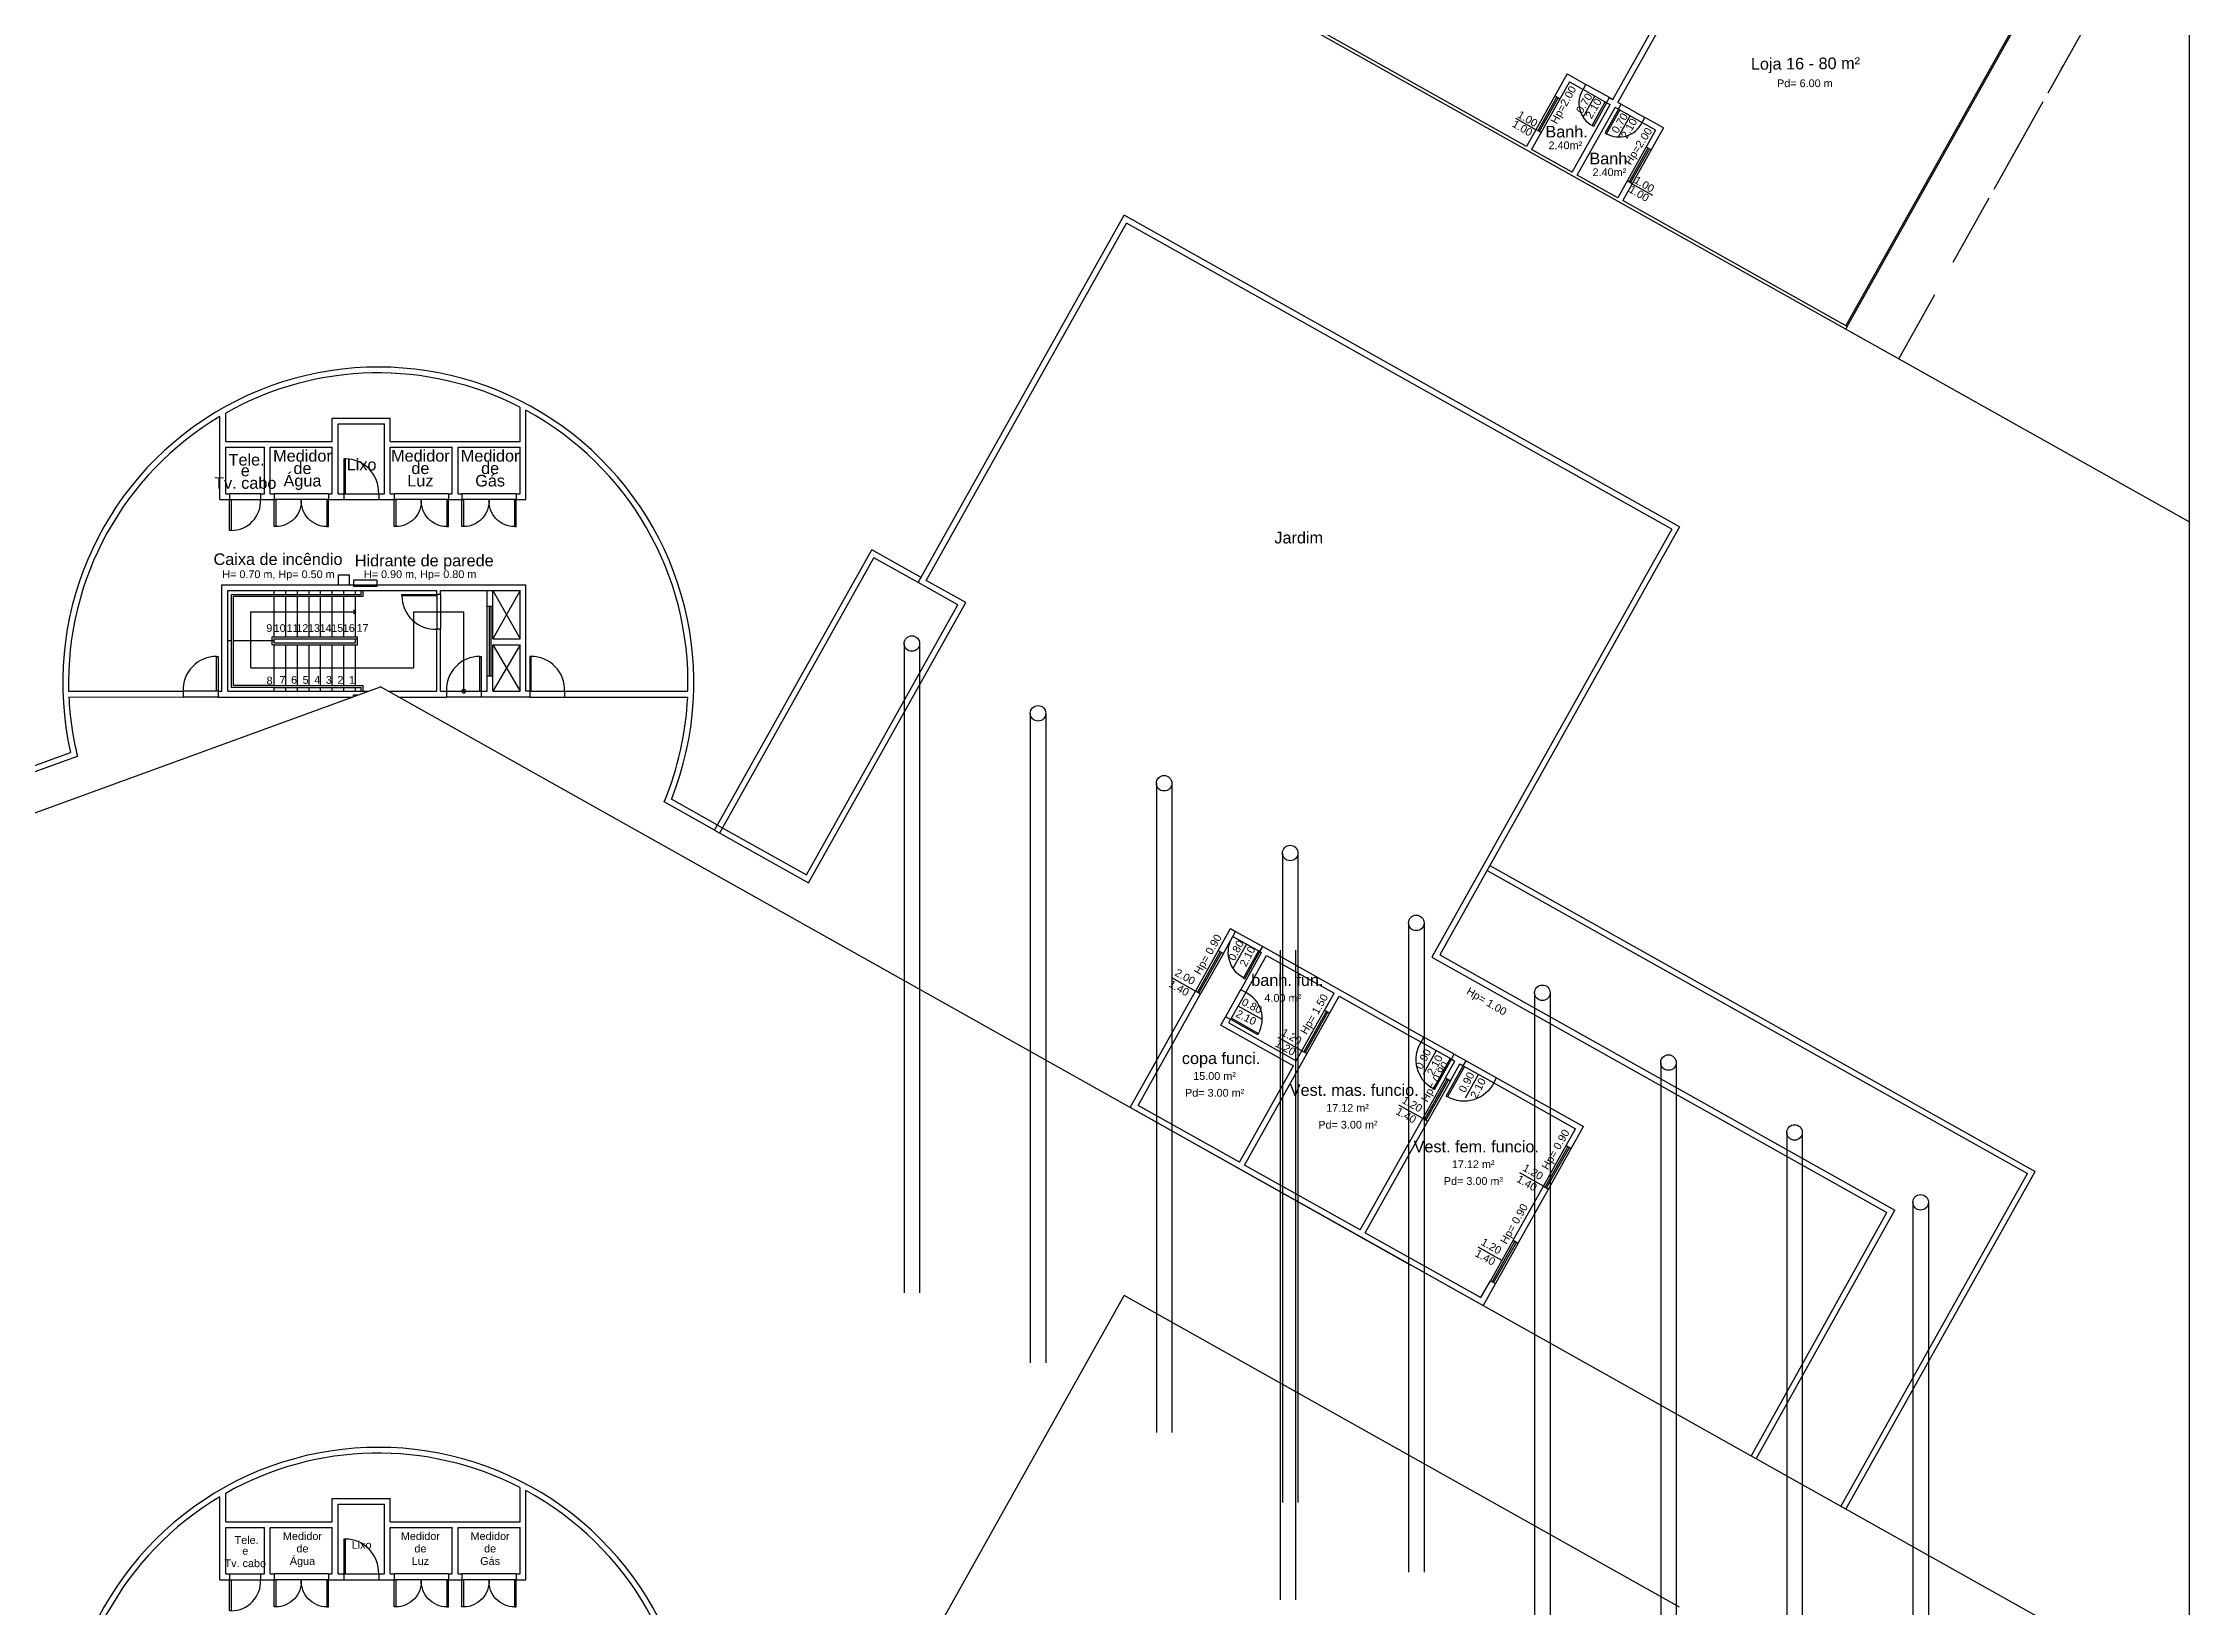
# Model space of a CAD drawing. Header units: millimetres. Extents: x -210 to 1173, y -437 to 320.
# Drawn here: x 736.5 to 792, y -183.4 to -143.1 of the extents above; entities that cross this region are included whole.
import ezdxf
from ezdxf.enums import TextEntityAlignment as Align

# ---------------------------------------------------------------- set-up
doc = ezdxf.new("R2010")
doc.units = ezdxf.units.MM
doc.header["$LTSCALE"] = 0.3
doc.linetypes.add('DASHDOTX2', pattern=[50.8, 25.4, -12.7, 0, -12.7])
doc.linetypes.add('DASHED2', pattern=[9.525, 6.35, -3.175])
for name, color, linetype in [('CORTE', 6, 'Continuous'), ('COTAS', 1, 'Continuous'), ('ESQUADRIAS', 3, 'Continuous'), ('LINHA DE CORTE', 6, 'DASHDOTX2'), ('PISO', 1, 'Continuous'), ('PROJEÇÃO', 1, 'DASHED2'), ('TEXTOS', 2, 'Continuous'), ('VISTA', 2, 'Continuous')]:
    doc.layers.add(name, color=color, linetype=linetype)
doc.styles.add('2MM 1_100', font='ARIAL.TTF', dxfattribs={"height": 0.2})
doc.styles.add('3MM 1_100', font='ARIAL.TTF', dxfattribs={"height": 0.3})

msp = doc.modelspace()

# ---------------------------------------------------------------- linework, layer by layer
for p, q in [((791.962, -155.424), (745.091, -129.132)), ((697.729, -177.025), (745.245, -159.686)), ((788.803, -184.12), (745.245, -159.686))]:
    msp.add_line(p, q)
at = {"layer": 'CORTE'}
for p, q in [((791.962, -115.528), (791.962, -155.424)), ((777.079, -144.523), (780.862, -137.778)), ((777.21, -144.597), (780.992, -137.851)), ((774.849, -145.739), (769.049, -142.486)), ((775.901, -143.863), (774.849, -145.739)), ((775.959, -144.067), (774.98, -145.813)), ((775.901, -143.863), (776.381, -144.132)), ((775.959, -144.067), (776.308, -144.263)), ((776.026, -146.399), (777.005, -144.654)), ((776.308, -144.263), (776.381, -144.132)), ((776.918, -144.605), (776.991, -144.474)), ((776.918, -144.605), (777.005, -144.654)), ((776.991, -144.474), (777.079, -144.523)), ((777.297, -144.645), (777.21, -144.597)), ((777.223, -144.776), (777.297, -144.645)), ((776.157, -146.473), (777.136, -144.727)), ((777.223, -144.776), (777.136, -144.727)), ((777.834, -145.119), (777.907, -144.988)), ((778.183, -145.314), (777.834, -145.119)), ((778.387, -145.257), (777.907, -144.988)), ((778.183, -145.314), (777.204, -147.06)), ((778.387, -145.257), (777.335, -147.133)), ((776.026, -146.399), (774.98, -145.813)), ((791.962, -145.996), (791.962, -190.996)), ((777.204, -147.06), (776.157, -146.473)), ((783.135, -150.386), (777.335, -147.133)), ((783.135, -150.386), (783.098, -150.452)), ((741.102, -154.85), (741.102, -152.705)), ((741.252, -153.35), (741.252, -152.618)), ((744.002, -152.75), (745.502, -152.75)), ((744.002, -153.35), (744.002, -152.75)), ((744.152, -152.9), (745.352, -152.9)), ((744.152, -154.7), (744.152, -152.9)), ((745.352, -154.7), (745.352, -152.9)), ((745.502, -153.35), (745.502, -152.75)), ((748.852, -153.35), (748.852, -152.467)), ((749.002, -154.85), (749.002, -152.546)), ((741.252, -153.35), (744.002, -153.35)), ((741.252, -153.5), (742.252, -153.5)), ((741.252, -154.7), (741.252, -153.5)), ((742.252, -154.7), (742.252, -153.5)), ((742.402, -153.5), (744.002, -153.5)), ((742.402, -154.7), (742.402, -153.5)), ((744.002, -154.7), (744.002, -153.5)), ((745.502, -153.35), (748.852, -153.35)), ((745.502, -153.5), (747.102, -153.5)), ((745.502, -154.7), (745.502, -153.5)), ((747.102, -154.7), (747.102, -153.5)), ((747.252, -153.5), (748.852, -153.5)), ((747.252, -154.7), (747.252, -153.5)), ((748.852, -154.7), (748.852, -153.5)), ((750.445, -153.35), (750.448, -153.35)), ((741.102, -154.85), (741.352, -154.85)), ((741.252, -154.7), (741.352, -154.7)), ((741.352, -154.7), (741.352, -154.85)), ((742.152, -154.7), (742.252, -154.7)), ((742.152, -154.7), (742.152, -154.85)), ((742.152, -154.85), (742.542, -154.85)), ((742.402, -154.7), (742.502, -154.7)), ((742.502, -154.7), (742.502, -154.85)), ((743.862, -154.85), (744.302, -154.85)), ((743.902, -154.7), (744.002, -154.7)), ((743.902, -154.7), (743.902, -154.85)), ((744.152, -154.7), (744.302, -154.7)), ((744.302, -154.7), (744.302, -154.85)), ((745.202, -154.7), (745.352, -154.7)), ((745.202, -154.7), (745.202, -154.85)), ((745.202, -154.85), (745.602, -154.85)), ((745.502, -154.7), (745.602, -154.7)), ((745.602, -154.7), (745.602, -154.85)), ((747.002, -154.7), (747.102, -154.7)), ((747.002, -154.7), (747.002, -154.85)), ((747.002, -154.85), (747.352, -154.85)), ((747.252, -154.7), (747.352, -154.7)), ((747.352, -154.7), (747.352, -154.85)), ((748.752, -154.7), (748.852, -154.7)), ((748.752, -154.7), (748.752, -154.85)), ((748.752, -154.85), (749.002, -154.85)), ((741.152, -157.05), (749.002, -157.05)), ((741.152, -159.8), (741.152, -157.05)), ((741.302, -157.2), (746.702, -157.2)), ((741.302, -159.8), (741.302, -157.2)), ((741.452, -157.05), (741.452, -157.05)), ((745.151, -156.93), (744.551, -156.93)), ((744.551, -156.93), (744.551, -157.1)), ((745.151, -157.1), (744.551, -157.1)), ((745.151, -156.93), (745.151, -157.1)), ((746.702, -157.3), (746.702, -157.2)), ((746.802, -157.2), (748.002, -157.2)), ((746.802, -157.3), (746.802, -157.2)), ((748.002, -157.2), (748.852, -157.2)), ((748.002, -159.8), (748.002, -157.2)), ((748.152, -158.45), (748.152, -157.2)), ((748.852, -157.2), (748.152, -158.45)), ((748.152, -157.2), (748.852, -158.45)), ((748.852, -158.45), (748.852, -157.2)), ((749.002, -159.8), (749.002, -157.05)), ((746.702, -159.8), (746.702, -158.2)), ((746.802, -159.8), (746.802, -158.2)), ((748.152, -158.45), (748.852, -158.45)), ((748.152, -158.6), (748.852, -158.6)), ((748.152, -159.8), (748.152, -158.6)), ((748.152, -158.6), (748.852, -159.8)), ((748.852, -158.6), (748.152, -159.8)), ((748.852, -159.8), (748.852, -158.6)), ((743.702, -159.183), (743.656, -159.2)), ((737.194, -159.799), (740.152, -159.8)), ((737.2, -159.949), (740.152, -159.95)), ((740.152, -159.8), (740.152, -159.95)), ((741.052, -159.8), (741.052, -159.95)), ((741.052, -159.8), (741.152, -159.8)), ((741.052, -159.95), (744.523, -159.95)), ((741.302, -159.8), (744.934, -159.8)), ((744.551, -159.939), (744.551, -159.9)), ((744.66, -159.9), (744.551, -159.9)), ((745.447, -159.8), (746.702, -159.8)), ((745.715, -159.95), (746.952, -159.95)), ((746.802, -159.8), (746.952, -159.8)), ((747.403, -159.75), (747.402, -159.749)), ((747.852, -159.8), (748.002, -159.8)), ((749.102, -159.95), (747.852, -159.95)), ((748.152, -159.8), (748.852, -159.8)), ((749.102, -159.8), (749.002, -159.8)), ((749.002, -159.95), (749.002, -159.95)), ((749.102, -159.8), (749.102, -159.95)), ((750.002, -159.8), (753.188, -159.8)), ((750.002, -159.8), (750.002, -159.95)), ((750.002, -159.95), (753.183, -159.95)), ((735.966, -161.847), (737.243, -161.381)), ((736.017, -161.988), (737.419, -161.476)), ((753.878, -163.387), (752.577, -162.656)), ((753.949, -163.262), (752.765, -162.591)), ((766.887, -166.496), (767.205, -165.929)), ((767.018, -166.569), (767.262, -166.135)), ((767.205, -165.929), (767.336, -166.002)), ((767.263, -166.133), (767.336, -166.002)), ((766.887, -166.496), (767.018, -166.569)), ((767.466, -167.508), (768.004, -166.548)), ((767.597, -167.581), (768.135, -166.622)), ((767.961, -166.524), (768.034, -166.393)), ((767.961, -166.524), (768.004, -166.548)), ((768.034, -166.393), (772.199, -168.728)), ((768.135, -166.622), (769.88, -167.6)), ((764.614, -170.552), (766.3, -167.542)), ((764.818, -170.494), (766.431, -167.616)), ((766.301, -167.542), (766.431, -167.616)), ((767.597, -167.581), (767.466, -167.508)), ((767.566, -172.035), (770.01, -167.673)), ((768.902, -169.344), (769.88, -167.6)), ((770.01, -167.673), (772.126, -168.859)), ((766.953, -168.424), (767.075, -168.206)), ((766.953, -168.424), (768.828, -169.475)), ((767.206, -168.279), (767.075, -168.206)), ((767.157, -168.366), (767.206, -168.279)), ((767.157, -168.366), (768.902, -169.344)), ((772.126, -168.859), (772.199, -168.728)), ((767.435, -171.961), (768.828, -169.475)), ((772.754, -169.784), (772.998, -169.348)), ((772.885, -169.857), (773.129, -169.421)), ((772.911, -169.299), (772.984, -169.168)), ((772.911, -169.299), (772.998, -169.348)), ((772.984, -169.168), (773.29, -169.339)), ((773.129, -169.421), (773.216, -169.47)), ((773.216, -169.47), (773.29, -169.339)), ((772.754, -169.784), (772.885, -169.857)), ((774.001, -169.91), (774.075, -169.779)), ((774.001, -169.91), (776.117, -171.096)), ((774.075, -169.779), (776.321, -171.038)), ((765.53, -171.065), (764.614, -170.552)), ((771.855, -174.615), (764.614, -170.552)), ((767.435, -171.961), (764.818, -170.494)), ((770.553, -173.709), (772.167, -170.831)), ((770.684, -173.783), (772.298, -170.904)), ((772.167, -170.831), (772.298, -170.904)), ((775.872, -171.532), (776.117, -171.096)), ((776.003, -171.605), (776.321, -171.038)), ((768.463, -172.709), (766.576, -171.652)), ((775.872, -171.532), (776.003, -171.605)), ((770.553, -173.709), (767.566, -172.035)), ((774.503, -173.974), (775.285, -172.579)), ((774.634, -174.048), (775.416, -172.652)), ((775.285, -172.579), (775.416, -172.652)), ((769.51, -173.296), (773.729, -175.661)), ((770.684, -173.783), (773.672, -175.457)), ((774.503, -173.974), (774.634, -174.048)), ((791.962, -173.888), (791.962, -218.888)), ((773.672, -175.457), (773.916, -175.021)), ((774.047, -175.094), (773.729, -175.661)), ((773.916, -175.021), (774.047, -175.094)), ((741.102, -182.741), (741.102, -180.596)), ((741.252, -181.241), (741.252, -180.509)), ((744.002, -180.641), (745.502, -180.641)), ((744.002, -181.241), (744.002, -180.641)), ((745.502, -181.241), (745.502, -180.641)), ((748.852, -181.241), (748.852, -180.359)), ((749.002, -182.741), (749.002, -180.438)), ((741.252, -181.241), (744.002, -181.241)), ((744.152, -180.791), (745.352, -180.791)), ((744.152, -182.591), (744.152, -180.791)), ((745.352, -182.591), (745.352, -180.791)), ((745.502, -181.241), (748.852, -181.241)), ((750.445, -181.241), (750.448, -181.241)), ((741.252, -181.391), (742.252, -181.391)), ((741.252, -182.591), (741.252, -181.391)), ((742.252, -182.591), (742.252, -181.391)), ((742.402, -181.391), (744.002, -181.391)), ((742.402, -182.591), (742.402, -181.391)), ((744.002, -182.591), (744.002, -181.391)), ((745.502, -181.391), (747.102, -181.391)), ((745.502, -182.591), (745.502, -181.391)), ((747.102, -182.591), (747.102, -181.391)), ((747.252, -181.391), (748.852, -181.391)), ((747.252, -182.591), (747.252, -181.391)), ((748.852, -182.591), (748.852, -181.391)), ((741.102, -182.741), (741.352, -182.741)), ((741.252, -182.591), (741.352, -182.591)), ((741.352, -182.591), (741.352, -182.741)), ((742.152, -182.591), (742.252, -182.591)), ((742.152, -182.591), (742.152, -182.741)), ((742.152, -182.741), (742.542, -182.741)), ((742.402, -182.591), (742.502, -182.591)), ((742.502, -182.591), (742.502, -182.741)), ((743.862, -182.741), (744.302, -182.741)), ((743.902, -182.591), (744.002, -182.591)), ((743.902, -182.591), (743.902, -182.741)), ((744.152, -182.591), (744.302, -182.591)), ((744.302, -182.591), (744.302, -182.741)), ((745.202, -182.591), (745.352, -182.591)), ((745.202, -182.591), (745.202, -182.741)), ((745.202, -182.741), (745.602, -182.741)), ((745.502, -182.591), (745.602, -182.591)), ((745.602, -182.591), (745.602, -182.741)), ((747.002, -182.591), (747.102, -182.591)), ((747.002, -182.591), (747.002, -182.741)), ((747.002, -182.741), (747.352, -182.741)), ((747.252, -182.591), (747.352, -182.591)), ((747.352, -182.591), (747.352, -182.741)), ((748.752, -182.591), (748.852, -182.591)), ((748.752, -182.591), (748.752, -182.741)), ((748.752, -182.741), (749.002, -182.741))]:
    msp.add_line(p, q, dxfattribs=at)
msp.add_lwpolyline([(744.451, -157.05), (744.451, -156.8), (744.151, -156.8), (744.151, -157.05)], close=True, dxfattribs=at)
for centre in [(758.974, -158.57), (762.232, -160.371), (765.488, -162.176), (768.745, -163.978), (772.001, -165.782), (775.258, -167.585), (778.515, -169.388), (781.772, -171.192), (785.028, -172.995)]:
    msp.add_circle(centre, 0.2, dxfattribs=at)
for centre, radius, start, end in [((745.191, -159.581), 8.15, 338.3198, 192.7624), ((745.191, -159.581), 8, 62.7709, 119.5018), ((745.191, -159.581), 8, 62.7709, 119.5018), ((745.191, -159.581), 8, 120.7439, 181.5674), ((745.191, -159.581), 8, 358.4307, 61.556), ((745.191, -159.581), 8, 182.6425, 193.7063), ((745.191, -159.581), 8, 337.3915, 357.3556), ((745.191, -187.472), 8.15, 338.3048, 192.7624), ((745.191, -187.472), 8, 62.7709, 119.5018), ((745.191, -187.472), 8, 120.7439, 181.5674), ((745.191, -187.472), 8, 358.4307, 61.556)]:
    msp.add_arc(centre, radius, start, end, dxfattribs=at)
at = {"layer": 'COTAS'}
for p, q in [((776.308, -144.977), (776.613, -144.434)), ((774.567, -145.006), (775.094, -145.302)), ((777.224, -145.491), (777.529, -144.947)), ((777.58, -146.696), (778.107, -146.992)), ((741.902, -159.2), (741.902, -157.75)), ((741.902, -157.75), (744.602, -157.75)), ((744.602, -157.75), (744.552, -157.699)), ((744.602, -157.75), (744.552, -157.799)), ((746.102, -157.75), (747.402, -157.75)), ((746.102, -157.75), (746.102, -159.2)), ((747.402, -159.8), (747.402, -157.75)), ((741.902, -159.2), (746.102, -159.2)), ((766.301, -167.542), (765.688, -167.199)), ((768.017, -168.275), (767.404, -167.931)), ((769.048, -169.083), (768.435, -168.739)), ((772.167, -170.831), (771.554, -170.487)), ((775.285, -172.579), (774.672, -172.235)), ((774.21, -174.498), (773.597, -174.154))]:
    msp.add_line(p, q, dxfattribs=at)
at = {"layer": 'COTAS', "extrusion": (-2.49741e-12, 2.53038e-12, -1)}
msp.add_line((767.612, -166.328), (767.268, -166.942), dxfattribs=at)
at = {"layer": 'COTAS', "extrusion": (3.46177e-12, -8.09989e-13, -1)}
for p, q in [((772.518, -169.079), (772.175, -169.692)), ((773.609, -169.69), (773.265, -170.303))]:
    msp.add_line(p, q, dxfattribs=at)
at = {"layer": 'COTAS'}
msp.add_circle((747.402, -159.8), 0.05, dxfattribs=at)
at = {"layer": 'ESQUADRIAS'}
for p, q in [((783.1, -150.366), (787.935, -141.745)), ((783.135, -150.386), (787.99, -141.729)), ((766.935, -166.522), (766.349, -167.569)), ((766.97, -166.542), (766.384, -167.589)), ((772.802, -169.811), (772.215, -170.858)), ((772.837, -169.83), (772.25, -170.877)), ((775.333, -172.606), (775.92, -171.559)), ((775.368, -172.625), (775.955, -171.578)), ((774.551, -174.001), (773.964, -175.048)), ((774.586, -174.021), (773.999, -175.068))]:
    msp.add_line(p, q, dxfattribs=at)
for points in [[(776.576, -145.216), (776.541, -145.196), (776.883, -144.586), (776.918, -144.605)], [(776.881, -145.387), (776.916, -145.406), (777.258, -144.796), (777.223, -144.776)], [(744.302, -154.7), (744.342, -154.7), (744.342, -153.8), (744.302, -153.8)], [(746.702, -157.3), (746.702, -157.34), (745.802, -157.34), (745.802, -157.3)], [(741.052, -159.8), (741.012, -159.8), (741.012, -158.9), (741.052, -158.9)], [(747.852, -159.8), (747.812, -159.8), (747.812, -158.9), (747.852, -158.9)], [(749.102, -159.8), (749.142, -159.8), (749.142, -158.9), (749.102, -158.9)], [(767.208, -168.28), (767.227, -168.245), (767.925, -168.636), (767.906, -168.671)], [(744.302, -182.591), (744.342, -182.591), (744.342, -181.691), (744.302, -181.691)]]:
    msp.add_lwpolyline(points, close=True, dxfattribs=at)
at = {"layer": 'ESQUADRIAS', "extrusion": (-4.20167e-10, 2.37721e-09, 1), "elevation": 0}
for points in [[(741.352, -154.85), (741.392, -154.85), (741.392, -155.65), (741.352, -155.65)], [(741.352, -182.741), (741.392, -182.741), (741.392, -183.541), (741.352, -183.541)]]:
    msp.add_lwpolyline(points, close=True, dxfattribs=at)
at = {"layer": 'ESQUADRIAS', "extrusion": (2.18219e-21, 1.22461e-16, -1)}
for points in [[(-742.502, -154.85), (-742.542, -154.85), (-742.542, -155.55), (-742.502, -155.55)], [(-743.902, -154.85), (-743.862, -154.85), (-743.862, -155.55), (-743.902, -155.55)], [(-745.602, -154.85), (-745.642, -154.85), (-745.642, -155.55), (-745.602, -155.55)], [(-747.002, -154.85), (-746.962, -154.85), (-746.962, -155.55), (-747.002, -155.55)], [(-747.352, -154.85), (-747.392, -154.85), (-747.392, -155.55), (-747.352, -155.55)], [(-748.752, -154.85), (-748.712, -154.85), (-748.712, -155.55), (-748.752, -155.55)], [(-742.502, -182.741), (-742.542, -182.741), (-742.542, -183.441), (-742.502, -183.441)], [(-743.902, -182.741), (-743.862, -182.741), (-743.862, -183.441), (-743.902, -183.441)], [(-745.602, -182.741), (-745.642, -182.741), (-745.642, -183.441), (-745.602, -183.441)], [(-747.002, -182.741), (-746.962, -182.741), (-746.962, -183.441), (-747.002, -183.441)], [(-747.352, -182.741), (-747.392, -182.741), (-747.392, -183.441), (-747.352, -183.441)], [(-748.752, -182.741), (-748.712, -182.741), (-748.712, -183.441), (-748.752, -183.441)]]:
    msp.add_lwpolyline(points, close=True, dxfattribs=at)
at = {"layer": 'ESQUADRIAS', "extrusion": (-5.98787e-17, -1.06823e-16, -1)}
msp.add_lwpolyline([(-767.961, -166.524), (-767.926, -166.504), (-767.535, -167.202), (-767.569, -167.222)], close=True, dxfattribs=at)
at = {"layer": 'ESQUADRIAS', "extrusion": (1.06823e-16, -5.98787e-17, -1)}
msp.add_lwpolyline([(-772.911, -169.299), (-772.876, -169.279), (-772.436, -170.064), (-772.471, -170.084)], close=True, dxfattribs=at)
at = {"layer": 'ESQUADRIAS', "extrusion": (-1.06823e-16, 5.98787e-17, -1)}
msp.add_lwpolyline([(-773.216, -169.47), (-773.251, -169.49), (-772.811, -170.275), (-772.776, -170.255)], close=True, dxfattribs=at)
at = {"layer": 'LINHA DE CORTE'}
for p, q in [((746.802, -157.3), (746.702, -157.3)), ((746.802, -158.2), (746.702, -158.2)), ((746.952, -159.8), (746.952, -159.95)), ((747.852, -159.8), (747.852, -159.95))]:
    msp.add_line(p, q, dxfattribs=at)
at = {"layer": 'PISO'}
for p, q in [((776.918, -144.605), (776.308, -144.263)), ((776.991, -144.474), (776.381, -144.132)), ((777.297, -144.645), (777.907, -144.988)), ((777.223, -144.776), (777.834, -145.119)), ((743.902, -154.7), (742.502, -154.7)), ((743.902, -154.85), (742.502, -154.85)), ((744.302, -154.7), (745.202, -154.7)), ((744.302, -154.85), (745.202, -154.85)), ((747.002, -154.7), (745.602, -154.7)), ((747.002, -154.85), (745.602, -154.85)), ((748.752, -154.7), (747.352, -154.7)), ((748.752, -154.85), (747.352, -154.85)), ((753.879, -163.387), (757.937, -156.15)), ((759.212, -156.865), (757.937, -156.15)), ((754.009, -163.46), (757.994, -156.354)), ((759.138, -156.996), (757.994, -156.354)), ((742.502, -157.3), (742.502, -157.2)), ((742.502, -158.4), (742.502, -157.35)), ((742.802, -157.3), (742.802, -157.2)), ((742.802, -158.4), (742.802, -157.35)), ((743.102, -157.3), (743.102, -157.2)), ((743.102, -158.4), (743.102, -157.35)), ((743.402, -157.3), (743.402, -157.2)), ((743.402, -158.4), (743.402, -157.35)), ((743.702, -157.3), (743.702, -157.2)), ((743.702, -158.4), (743.702, -157.35)), ((744.002, -157.3), (744.002, -157.2)), ((744.002, -158.4), (744.002, -157.35)), ((744.602, -157.3), (744.602, -157.2)), ((744.602, -158.4), (744.602, -157.35)), ((746.702, -157.3), (746.702, -158.2)), ((746.802, -157.3), (746.802, -158.2)), ((741.402, -158.5), (741.302, -158.5)), ((741.402, -158.5), (741.302, -158.5)), ((742.502, -158.5), (741.452, -158.5)), ((742.502, -158.5), (741.452, -158.5)), ((742.502, -159.65), (742.502, -158.6)), ((741.052, -159.8), (740.152, -159.8)), ((741.052, -159.95), (740.152, -159.95)), ((742.502, -159.8), (742.502, -159.7)), ((746.952, -159.8), (747.852, -159.8)), ((747.852, -159.95), (746.952, -159.95)), ((749.102, -159.8), (750.002, -159.8)), ((749.102, -159.95), (750.002, -159.95)), ((773.83, -164.429), (787.785, -172.255)), ((773.903, -164.298), (787.99, -172.197)), ((767.263, -166.133), (767.961, -166.524)), ((767.336, -166.002), (768.034, -166.393)), ((782.967, -180.846), (787.785, -172.255)), ((783.098, -180.92), (787.99, -172.197)), ((743.902, -182.591), (742.502, -182.591)), ((743.902, -182.741), (742.502, -182.741)), ((744.302, -182.591), (745.202, -182.591)), ((744.302, -182.741), (745.202, -182.741)), ((747.002, -182.591), (745.602, -182.591)), ((747.002, -182.741), (745.602, -182.741)), ((748.752, -182.591), (747.352, -182.591)), ((748.752, -182.741), (747.352, -182.741))]:
    msp.add_line(p, q, dxfattribs=at)
at = {"layer": 'PISO', "extrusion": (4.19464e-10, -2.37568e-09, -1)}
for p, q in [((741.352, -154.697), (742.152, -154.697)), ((741.352, -154.85), (742.152, -154.85)), ((741.352, -182.589), (742.152, -182.589)), ((741.352, -182.741), (742.152, -182.741))]:
    msp.add_line(p, q, dxfattribs=at)
at = {"layer": 'PISO', "extrusion": (2.60843e-12, 2.21961e-12, -1)}
for p, q in [((767.464, -167.507), (767.073, -168.205)), ((767.597, -167.581), (767.206, -168.279))]:
    msp.add_line(p, q, dxfattribs=at)
at = {"layer": 'PISO', "extrusion": (1.06823e-16, -5.98787e-17, -1)}
for p, q in [((772.911, -169.299), (772.126, -168.859)), ((772.984, -169.168), (772.199, -168.728))]:
    msp.add_line(p, q, dxfattribs=at)
at = {"layer": 'PISO', "extrusion": (-1.06823e-16, 5.98787e-17, -1)}
for p, q in [((773.216, -169.47), (774.001, -169.91)), ((773.29, -169.339), (774.075, -169.779))]:
    msp.add_line(p, q, dxfattribs=at)
at = {"layer": 'PISO'}
for centre, radius, start, end in [((776.864, -144.619), 0.661, 147.3472, 240.7166), ((777.239, -144.83), 0.661, 240.7166, 334.086), ((744.338, -154.664), 0.864, 357.6128, 89.7813), ((746.666, -157.336), 0.864, 180.2167, 272.3852), ((741.015, -159.764), 0.864, 90.2167, 182.3852), ((747.815, -159.764), 0.864, 90.2167, 182.3852), ((749.138, -159.764), 0.864, 357.6128, 89.7813), ((767.262, -168.264, 0), 0.761, 330.7276, 63.6652), ((744.338, -182.555), 0.864, 357.6128, 89.7813)]:
    msp.add_arc(centre, radius, start, end, dxfattribs=at)
at = {"layer": 'PISO', "extrusion": (-4.19464e-10, 2.37568e-09, 1)}
for centre in [(741.392, -154.889, 0), (741.392, -182.78, 0)]:
    msp.add_arc(centre, 0.761, 269.999, 2.9366, dxfattribs=at)
at = {"layer": 'PISO', "extrusion": (2.18219e-21, 1.22461e-16, -1)}
for centre, start, end in [((-742.542, -154.888), 176.6317, 270.001), ((-743.862, -154.888), 270.001, 3.3704), ((-745.642, -154.888), 176.6317, 270.001), ((-746.962, -154.889), 270.001, 3.3704), ((-747.392, -154.889), 176.6317, 270.001), ((-748.712, -154.889), 270.001, 3.3704), ((-742.542, -182.78), 176.6317, 270.001), ((-743.862, -182.78), 270.001, 3.3704), ((-745.642, -182.78), 176.6317, 270.001), ((-746.962, -182.78), 270.001, 3.3704), ((-747.392, -182.78), 176.6317, 270.001), ((-748.712, -182.78), 270.001, 3.3704)]:
    msp.add_arc(centre, 0.661, start, end, dxfattribs=at)
at = {"layer": 'PISO', "extrusion": (-3.46177e-12, 8.09989e-13, -1)}
msp.add_arc((-767.907, -166.538, 0), 0.761, 299.2724, 32.21, dxfattribs=at)
at = {"layer": 'PISO', "extrusion": (1.06823e-16, -5.98787e-17, -1)}
msp.add_arc((-772.857, -169.313), 0.861, 299.2724, 31.8764, dxfattribs=at)
at = {"layer": 'PISO', "extrusion": (-1.06823e-16, 5.98787e-17, -1)}
msp.add_arc((-773.232, -169.524), 0.861, 206.6685, 299.2724, dxfattribs=at)
at = {"layer": 'PROJEÇÃO'}
for p, q in [((789.247, -142.696), (786.841, -146.985)), ((784.467, -151.219), (788.713, -143.647)), ((775.631, -144.457), (775.142, -145.329)), ((775.666, -144.476), (775.177, -145.348)), ((775.583, -144.43), (775.714, -144.503)), ((775.225, -145.375), (775.094, -145.302)), ((777.986, -145.777), (777.497, -146.65)), ((778.069, -145.824), (777.938, -145.75)), ((778.021, -145.797), (777.532, -146.669)), ((777.58, -146.696), (777.449, -146.623)), ((744.302, -157.3), (744.302, -157.2)), ((744.302, -158.4), (744.302, -157.35)), ((748.002, -157.6), (748.152, -157.6)), ((748.057, -157.6), (748.057, -159.4)), ((748.097, -157.6), (748.097, -159.4)), ((748.002, -159.4), (748.152, -159.4)), ((769.683, -168.063), (769.096, -169.109)), ((769.718, -168.082), (769.131, -169.129)), ((769.635, -168.036), (769.766, -168.109)), ((769.048, -169.083), (769.179, -169.156))]:
    msp.add_line(p, q, dxfattribs=at)
at = {"layer": 'VISTA'}
for p, q in [((759.138, -156.996), (764.457, -147.512)), ((759.342, -156.938), (764.514, -147.716)), ((778.804, -155.558), (764.457, -147.512)), ((778.6, -155.616), (764.514, -147.716)), ((778.6, -155.616), (772.403, -166.667)), ((778.804, -155.558), (772.607, -166.609)), ((741.402, -157.3), (744.752, -157.3)), ((741.402, -159.7), (741.402, -157.3)), ((741.452, -157.35), (744.802, -157.35)), ((741.452, -159.65), (741.452, -157.35)), ((744.752, -157.3), (744.752, -157.2)), ((744.802, -157.35), (744.802, -157.2)), ((760.161, -157.569), (759.138, -156.996)), ((760.365, -157.512), (759.342, -156.938)), ((756.248, -164.544), (760.161, -157.569)), ((756.305, -164.748), (760.365, -157.512)), ((742.452, -158.4), (744.652, -158.4)), ((742.452, -158.6), (742.452, -158.4)), ((742.502, -158.45), (744.652, -158.45)), ((742.502, -158.55), (742.502, -158.45)), ((744.602, -158.55), (744.602, -158.45)), ((744.652, -158.45), (744.652, -158.4)), ((744.652, -158.6), (744.652, -158.45)), ((742.502, -158.6), (742.452, -158.6)), ((742.502, -158.55), (744.602, -158.55)), ((742.502, -158.6), (744.652, -158.6)), ((742.802, -159.65), (742.802, -158.6)), ((743.102, -159.65), (743.102, -158.6)), ((743.402, -159.65), (743.402, -158.6)), ((743.702, -159.65), (743.702, -158.6)), ((744.002, -159.65), (744.002, -158.6)), ((744.302, -159.65), (744.302, -158.6)), ((744.602, -159.65), (744.602, -158.6)), ((758.774, -158.57), (758.774, -175.335)), ((759.174, -158.57), (759.174, -175.335)), ((742.502, -159.7), (741.402, -159.7)), ((742.502, -159.65), (741.452, -159.65)), ((742.502, -159.65), (744.802, -159.65)), ((742.502, -159.7), (744.752, -159.7)), ((742.802, -159.8), (742.802, -159.7)), ((743.102, -159.8), (743.102, -159.7)), ((743.402, -159.8), (743.402, -159.7)), ((743.702, -159.8), (743.702, -159.7)), ((744.002, -159.8), (744.002, -159.7)), ((744.302, -159.8), (744.302, -159.7)), ((744.602, -159.8), (744.602, -159.7)), ((744.752, -159.8), (744.752, -159.7)), ((744.802, -159.8), (744.802, -159.65)), ((762.032, -160.371), (762.032, -177.136)), ((762.432, -160.371), (762.432, -177.136)), ((765.288, -162.176), (765.288, -178.941)), ((765.688, -162.176), (765.688, -178.941)), ((753.879, -163.387), (756.305, -164.748)), ((753.952, -163.256), (756.248, -164.544)), ((768.545, -163.978), (768.545, -180.743)), ((768.945, -163.978), (768.945, -180.743)), ((771.801, -165.782), (771.801, -182.547)), ((772.201, -165.782), (772.201, -182.547)), ((766.887, -166.496), (766.301, -167.542)), ((767.018, -166.569), (766.431, -167.616)), ((768.483, -166.489), (768.483, -183.255)), ((768.883, -166.489), (768.883, -183.255)), ((772.403, -166.667), (784.157, -173.258)), ((772.607, -166.609), (784.362, -173.201)), ((775.058, -167.585), (775.058, -184.351)), ((775.458, -167.585), (775.458, -184.351)), ((778.315, -169.388), (778.315, -186.154)), ((778.715, -169.388), (778.715, -186.154)), ((772.754, -169.784), (772.167, -170.831)), ((772.885, -169.857), (772.298, -170.904)), ((781.572, -171.192), (781.572, -187.957)), ((781.972, -171.192), (781.972, -187.957)), ((775.285, -172.579), (775.872, -171.532)), ((775.416, -172.652), (776.003, -171.605)), ((780.652, -179.547), (784.157, -173.258)), ((780.783, -179.621), (784.362, -173.201)), ((784.828, -172.995), (784.828, -189.76)), ((785.228, -172.995), (785.228, -189.76)), ((774.503, -173.974), (773.916, -175.021)), ((774.634, -174.048), (774.047, -175.094)), ((759.212, -184.756), (764.457, -175.404)), ((778.804, -183.45), (764.457, -175.404)), ((773.729, -175.661), (773.729, -175.664))]:
    msp.add_line(p, q, dxfattribs=at)

# ---------------------------------------------------------------- texts
at = {"layer": 'TEXTOS'}
for s, height, rotation, style, p in [('Loja 16 - 80 m²', 0.3, 0.4898, '3MM 1_100', (782.053, -143.594)), ('Hp=2.00', 0.2, 61.1332, '2MM 1_100', (775.799, -144.661)), ('0.70', 0.2, 59.4538, '2MM 1_100', (776.339, -144.62)), ('2.10', 0.2, 59.4538, '2MM 1_100', (776.578, -144.754)), ('1.00', 0.2, 329.4538, '2MM 1_100', (774.743, -145.261)), ('1.00', 0.2, 329.4538, '2MM 1_100', (774.877, -145.022)), ('0.70', 0.2, 59.4538, '2MM 1_100', (777.255, -145.133)), ('2.10', 0.2, 59.4538, '2MM 1_100', (777.494, -145.268)), ('Hp=2.00', 0.2, 57.5922, '2MM 1_100', (777.739, -145.727)), ('1.00', 0.2, 329.4538, '2MM 1_100', (777.756, -146.951)), ('1.00', 0.2, 329.4538, '2MM 1_100', (777.89, -146.712)), ('Hp= 0.90', 0.2, 60.1792, '2MM 1_100', (766.615, -166.595)), ('0.80', 0.2, 62.5495, '2MM 1_100', (767.344, -166.491, 0)), ('2.10', 0.2, 62.5495, '2MM 1_100', (767.642, -166.646, 0)), ('1.40', 0.2, 330.7166, '2MM 1_100', (765.874, -167.462)), ('2.00', 0.2, 330.7166, '2MM 1_100', (766.031, -167.172)), ('0.80', 0.2, 333.3147, '2MM 1_100', (767.758, -167.923)), ('Hp= 1.50', 0.2, 60.1792, '2MM 1_100', (769.363, -168.136)), ('Hp= 1.00', 0.2, 329.4992, '2MM 1_100', (773.821, -167.807)), ('2.10', 0.2, 333.3147, '2MM 1_100', (767.607, -168.223)), ('1.20', 0.2, 330.7166, '2MM 1_100', (768.622, -169.002)), ('1.20', 0.2, 330.7166, '2MM 1_100', (768.779, -168.713)), ('0.90', 0.2, 62.5495, '2MM 1_100', (772.182, -169.297, 0)), ('Hp= 0.90', 0.2, 60.1792, '2MM 1_100', (772.482, -169.884)), ('2.10', 0.2, 62.5495, '2MM 1_100', (772.48, -169.452, 0)), ('0.90', 0.2, 62.5495, '2MM 1_100', (773.298, -169.894, 0)), ('2.10', 0.2, 62.5495, '2MM 1_100', (773.596, -170.048, 0)), ('1.40', 0.2, 330.7166, '2MM 1_100', (771.74, -170.75)), ('1.20', 0.2, 330.7166, '2MM 1_100', (771.897, -170.461)), ('Hp= 0.90', 0.2, 60.1792, '2MM 1_100', (775.6, -171.632)), ('1.40', 0.2, 330.7166, '2MM 1_100', (774.859, -172.498)), ('1.20', 0.2, 330.7166, '2MM 1_100', (775.016, -172.209)), ('Hp= 0.90', 0.2, 60.1792, '2MM 1_100', (774.524, -173.551)), ('1.20', 0.2, 330.7166, '2MM 1_100', (773.94, -174.128)), ('1.40', 0.2, 330.7166, '2MM 1_100', (773.783, -174.418))]:
    msp.add_text(s, height=height, rotation=rotation, dxfattribs=dict(at, style=style)).set_placement(p, align=Align.MIDDLE_CENTER)
for s, height, style, p in [('Pd= 6.00 m', 0.2, '2MM 1_100', (782.038, -144.104)), ('Banh.', 0.3, '3MM 1_100', (775.884, -145.353)), ('2.40m²', 0.2, '2MM 1_100', (775.851, -145.706)), ('Banh.', 0.3, '3MM 1_100', (777.021, -146.047)), ('2.40m²', 0.2, '2MM 1_100', (776.989, -146.4)), ('Tele.', 0.3, '3MM 1_100', (741.79, -153.823)), ('e', 0.3, '3MM 1_100', (741.756, -154.102)), ('Medidor', 0.3, '3MM 1_100', (743.233, -153.722)), ('de', 0.3, '3MM 1_100', (743.233, -154.043)), ('Lixo', 0.3, '3MM 1_100', (744.76, -153.949)), ('Medidor', 0.3, '3MM 1_100', (746.279, -153.722)), ('de', 0.3, '3MM 1_100', (746.279, -154.043)), ('Medidor', 0.3, '3MM 1_100', (748.08, -153.722)), ('de', 0.3, '3MM 1_100', (748.08, -154.043)), ('Tv. cabo', 0.3, '3MM 1_100', (741.756, -154.424)), ('Água', 0.3, '3MM 1_100', (743.233, -154.364)), ('Luz', 0.3, '3MM 1_100', (746.279, -154.364)), ('Gás', 0.3, '3MM 1_100', (748.08, -154.364)), ('Jardim', 0.3, '3MM 1_100', (768.965, -155.835)), ('Caixa de incêndio', 0.3, '3MM 1_100', (742.602, -156.391)), ('Hidrante de parede', 0.3, '3MM 1_100', (746.378, -156.426)), ('H= 0.70 m, Hp= 0.50 m', 0.2, '2MM 1_100', (742.613, -156.78)), ('H= 0.90 m, Hp= 0.80 m', 0.2, '2MM 1_100', (746.272, -156.779)), ('9', 0.2, '2MM 1_100', (742.377, -158.17)), ('10', 0.2, '2MM 1_100', (742.644, -158.17)), ('11', 0.2, '2MM 1_100', (742.977, -158.17)), ('12', 0.2, '2MM 1_100', (743.229, -158.17)), ('13', 0.2, '2MM 1_100', (743.529, -158.17)), ('14', 0.2, '2MM 1_100', (743.829, -158.17)), ('15', 0.2, '2MM 1_100', (744.129, -158.17)), ('16', 0.2, '2MM 1_100', (744.429, -158.17)), ('17', 0.2, '2MM 1_100', (744.784, -158.166)), ('8', 0.2, '2MM 1_100', (742.383, -159.525)), ('7', 0.2, '2MM 1_100', (742.715, -159.508)), ('6', 0.2, '2MM 1_100', (743.015, -159.508)), ('5', 0.2, '2MM 1_100', (743.315, -159.508)), ('4', 0.2, '2MM 1_100', (743.615, -159.508)), ('3', 0.2, '2MM 1_100', (743.915, -159.508)), ('2', 0.2, '2MM 1_100', (744.215, -159.508)), ('1', 0.2, '2MM 1_100', (744.515, -159.508)), ('banh. fun.', 0.3, '3MM 1_100', (768.672, -167.258)), ('4.00 m²', 0.2, '2MM 1_100', (768.552, -167.719)), ('copa funci.', 0.3, '3MM 1_100', (766.961, -169.276)), ('Pd= 3.00 m²', 0.2, '2MM 1_100', (766.793, -170.168)), ('15.00 m²', 0.2, '2MM 1_100', (766.791, -169.734)), ('Vest. mas. funcio.', 0.3, '3MM 1_100', (770.399, -170.097)), ('17.12 m²', 0.2, '2MM 1_100', (770.225, -170.558)), ('Pd= 3.00 m²', 0.2, '2MM 1_100', (770.236, -170.992)), ('Vest. fem. funcio.', 0.3, '3MM 1_100', (773.551, -171.556)), ('Pd= 3.00 m²', 0.2, '2MM 1_100', (773.478, -172.446)), ('17.12 m²', 0.2, '2MM 1_100', (773.471, -172.012)), ('Tele.', 0.2, '2MM 1_100', (741.79, -181.715)), ('Medidor', 0.2, '2MM 1_100', (743.233, -181.613)), ('Lixo', 0.2, '2MM 1_100', (744.76, -181.841)), ('Medidor', 0.2, '2MM 1_100', (746.279, -181.613)), ('Medidor', 0.2, '2MM 1_100', (748.08, -181.613)), ('Tv. cabo', 0.2, '2MM 1_100', (741.756, -182.315)), ('e', 0.2, '2MM 1_100', (741.756, -181.994)), ('Água', 0.2, '2MM 1_100', (743.233, -182.256)), ('de', 0.2, '2MM 1_100', (743.233, -181.935)), ('Luz', 0.2, '2MM 1_100', (746.279, -182.256)), ('de', 0.2, '2MM 1_100', (746.279, -181.935)), ('Gás', 0.2, '2MM 1_100', (748.08, -182.256)), ('de', 0.2, '2MM 1_100', (748.08, -181.935))]:
    msp.add_text(s, height=height, dxfattribs=dict(at, style=style)).set_placement(p, align=Align.MIDDLE_CENTER)

doc.saveas('drawing.dxf')
